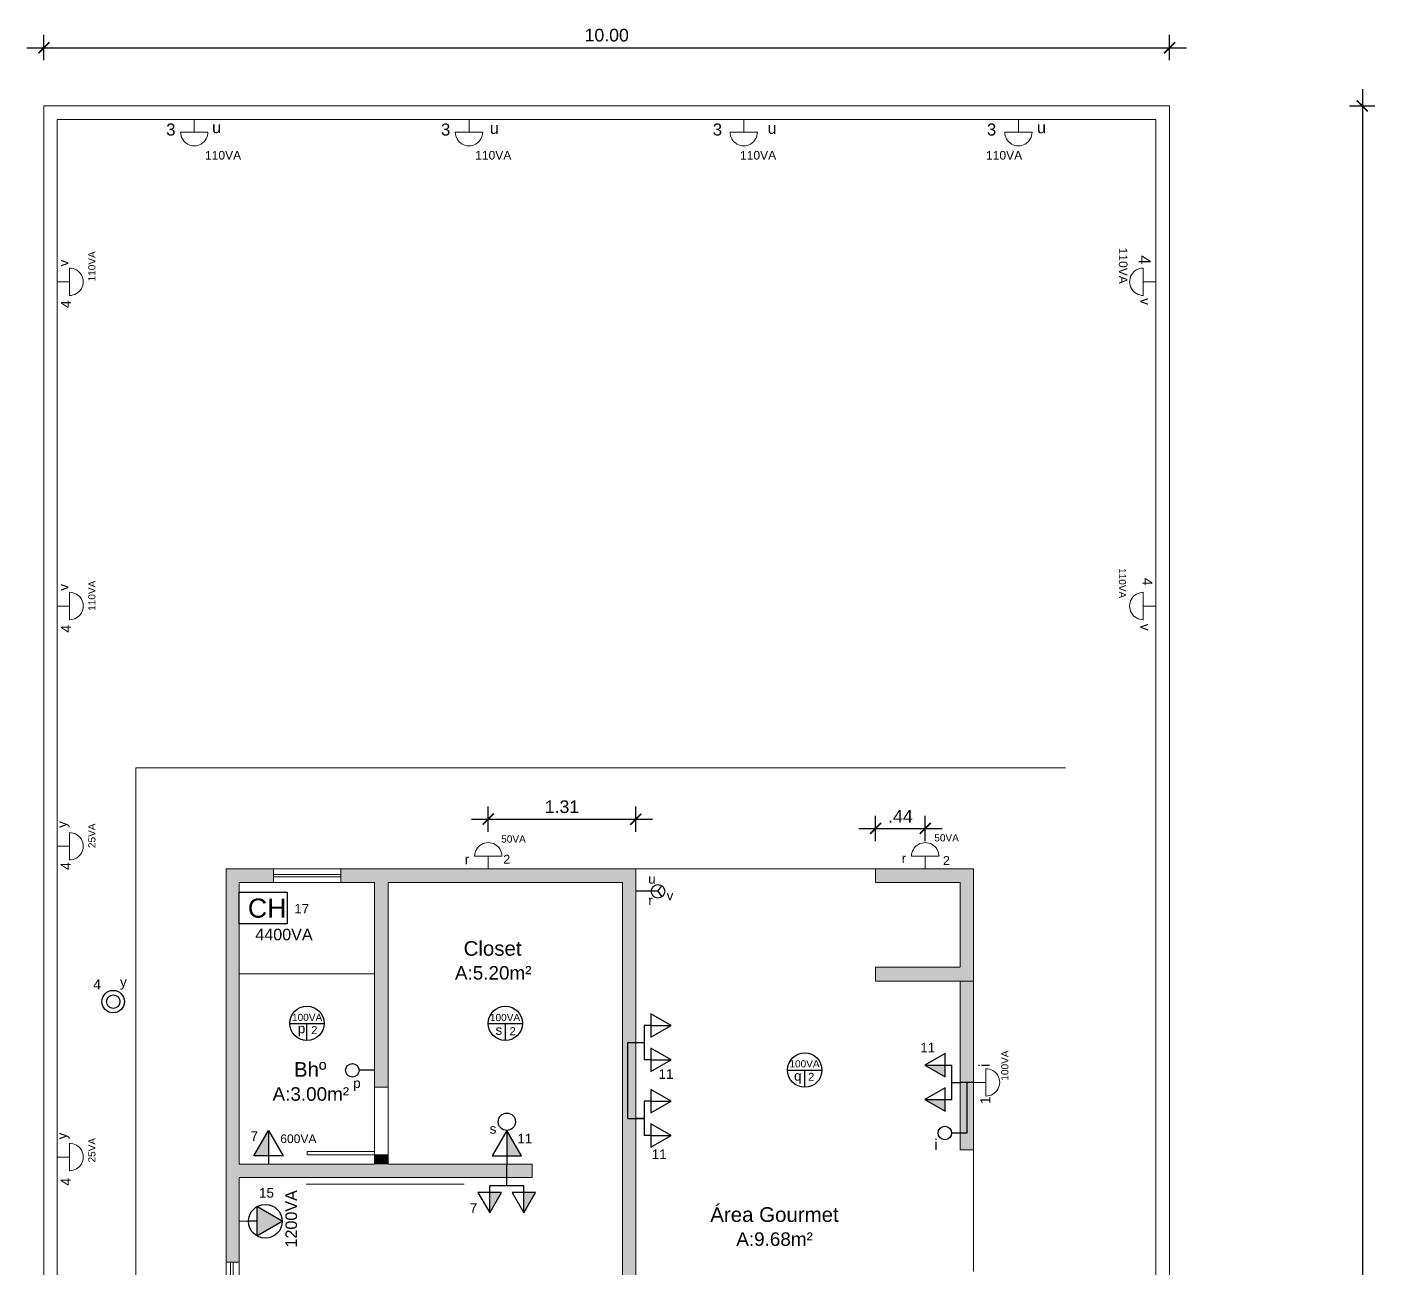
# Model space of a CAD drawing. Header units: millimetres. Extents: x 21 to 236, y 15 to 64.
# Drawn here: x 22.03 to 34.01, y 41.65 to 52.67 of the extents above; entities that cross this region are included whole.
import ezdxf

# ---------------------------------------------------------------- set-up
doc = ezdxf.new("R2010")
doc.units = ezdxf.units.MM
for name, color, linetype in [('EL - PONTOS DE ILUM', 4, 'Continuous'), ('EL - TOMADAS', 7, 'Continuous'), ('LIE-CIR-ILUMINAÇÃO', 4, 'Continuous'), ("LIE-CIR-TAG'S", 7, 'Continuous'), ('LIE-CIR-TOMADAS', 1, 'Continuous'), ('PDF_Calçada', 210, 'Continuous'), ('PDF_Cota', 90, 'Continuous'), ('PDF_Desnível', 7, 'Continuous'), ('PDF_Enchimento de Parede', 8, 'Continuous'), ('PDF_Esquadria', 7, 'Continuous'), ('PDF_Parede', 7, 'Continuous'), ('PDF_Soleira', 7, 'Continuous'), ('PDF_Terreno', 7, 'Continuous'), ('PDF_Text', 70, 'Continuous')]:
    doc.layers.add(name, color=color, linetype=linetype)
doc.styles.add('ARIAL', font='arial.ttf')
doc.styles.add('PADRÃO', font='sanss___.ttf')
doc.styles.add('PDF Arial', font='arial.ttf')
doc.styles.get("Standard").update_dxf_attribs({"font": 'arial.ttf'})
doc.dimstyles.new('ESC - 75', dxfattribs={"dimscale": 0.75, "dimtxt": 0.15, "dimasz": 0.13, "dimexe": 0.15, "dimexo": 0.15, "dimgap": 0.07, "dimtad": 1, "dimzin": 4, "dimdsep": 46, "dimtxsty": 'PADRÃO', "dimblk": 'ARCHTICK', "dimcen": 0.12, "dimdle": 0.2, "dimclrd": 256, "dimclre": 256, "dimclrt": 2, "dimadec": 0, "dimazin": 0, "dimtfac": 1, "dimtix": 1, "dimtofl": 0, "dimtmove": 2, "dimatfit": 3, "dimfxl": 0.15, "dimfxlon": 1, "dimtolj": 1, "dimtzin": 0, "dimlwd": -1, "dimarcsym": 0})
pattern_1 = [(0, (0, 0), (0, 6.985), [5.08, -1.905]), (90, (0, 0), (-6.985, 4e-16), [5.08, -1.905])]

# ---------------------------------------------------------------- blocks, each defined once
blk = doc.blocks.new('*U11')
at = {"layer": 'LIE-CIR-TOMADAS', "color": 4}
for p, q in [((-0.191, 0), (0.191, 0)), ((0, -0.191), (0, 0))]:
    blk.add_line(p, q, dxfattribs=at)
blk.add_circle((0, 0), 0.191, dxfattribs=at)
blk = doc.blocks.new('*U12')
at = {"color": 4, "lineweight": 5}
for p, q in [((0, 0.152), (0, -0.152)), ((0, 0), (-0.138, 0))]:
    blk.add_line(p, q, dxfattribs=at)
blk.add_arc((0, 0), 0.152, 269.844, 90.156, dxfattribs=at)
blk.add_attdef('C', (3010.801, 1448.861), '', height=0.15)
blk = doc.blocks.new('_ArchTick')
at = {"color": 0, "linetype": 'ByBlock', "const_width": 0.15}
blk.add_lwpolyline([(-0.5, -0.5), (0.5, 0.5)], dxfattribs=at)
blk = doc.blocks.new('*D13')
at = {"layer": 'Defpoints', "color": 0, "transparency": 16777216}
for p in [(27.439, 45.636), (26.129, 45.195), (27.439, 45.195)]:
    blk.add_point(p, dxfattribs=at)
at = {"layer": 'PDF_Cota', "lineweight": -2, "transparency": 16777216}
for p, q in [((26.129, 45.523), (26.129, 45.748)), ((27.439, 45.523), (27.439, 45.748))]:
    blk.add_line(p, q, dxfattribs=at)
at = {"layer": 'PDF_Cota', "transparency": 16777216}
blk.add_line((25.979, 45.636), (27.589, 45.636), dxfattribs=at)
at = {"layer": 'PDF_Cota', "transparency": 16777216, "xscale": 0.0975, "yscale": 0.0975, "zscale": 0.0975, "rotation": 180}
blk.add_blockref('_ArchTick', (26.129, 45.636), dxfattribs=at)
at = {"layer": 'PDF_Cota', "transparency": 16777216, "xscale": 0.0975, "yscale": 0.0975, "zscale": 0.0975}
blk.add_blockref('_ArchTick', (27.439, 45.636), dxfattribs=at)
at = {"layer": 'PDF_Cota', "color": 2, "transparency": 16777216, "insert": (26.784, 45.746), "char_height": 0.1125, "attachment_point": 5, "style": 'PADRÃO'}
blk.add_mtext('\\A1;1.31', dxfattribs=at)
blk = doc.blocks.new('*D14')
at = {"layer": 'Defpoints', "color": 0, "transparency": 16777216}
for p in [(30.01, 45.553), (29.57, 45.195), (30.01, 45.195)]:
    blk.add_point(p, dxfattribs=at)
at = {"layer": 'PDF_Cota', "lineweight": -2, "transparency": 16777216}
for p, q in [((29.57, 45.44), (29.57, 45.665)), ((30.01, 45.44), (30.01, 45.665))]:
    blk.add_line(p, q, dxfattribs=at)
at = {"layer": 'PDF_Cota', "transparency": 16777216}
blk.add_line((29.42, 45.553), (30.16, 45.553), dxfattribs=at)
at = {"layer": 'PDF_Cota', "transparency": 16777216, "xscale": 0.0975, "yscale": 0.0975, "zscale": 0.0975, "rotation": 180}
blk.add_blockref('_ArchTick', (29.57, 45.553), dxfattribs=at)
at = {"layer": 'PDF_Cota', "transparency": 16777216, "xscale": 0.0975, "yscale": 0.0975, "zscale": 0.0975}
blk.add_blockref('_ArchTick', (30.01, 45.553), dxfattribs=at)
at = {"layer": 'PDF_Cota', "color": 2, "transparency": 16777216, "insert": (29.79, 45.661), "char_height": 0.1125, "attachment_point": 5, "style": 'PADRÃO'}
blk.add_mtext('\\A1;.44', dxfattribs=at)
blk = doc.blocks.new('TUG baixa')
at = {"layer": 'EL - TOMADAS'}
blk.add_line((-996.617, 1391.051), (-996.617, 1390.976), dxfattribs=at)
blk.add_lwpolyline([(-996.617, 1391.276), (-996.747, 1391.051), (-996.487, 1391.051)], close=True, dxfattribs=at)
blk = doc.blocks.new('tomada_media_dupla')
at = {"layer": 'EL - TOMADAS'}
h = blk.add_hatch(color=256, dxfattribs=at)
h.dxf.hatch_style = 1
h.paths.add_polyline_path([(-991.376, 1386.148), (-991.196, 1386.044), (-991.196, 1386.148)])
h.paths.add_polyline_path([(-991.196, 1385.844), (-991.376, 1385.844), (-991.196, 1385.74)])
for p, q in [((-991.376, 1386.148), (-991.196, 1386.148)), ((-991.136, 1385.844), (-991.136, 1386.148)), ((-991.136, 1385.996), (-991.061, 1385.996)), ((-991.376, 1385.844), (-991.196, 1385.844))]:
    blk.add_line(p, q, dxfattribs=at)
at = {"layer": 'EL - TOMADAS', "xscale": 0.8, "yscale": 0.8, "zscale": 0.8, "rotation": 90}
for p in [(121.645, 2183.442), (121.645, 2183.138)]:
    blk.add_blockref('TUG baixa', p, dxfattribs=at)
blk = doc.blocks.new('TUE alta')
at = {"layer": 'EL - TOMADAS'}
h = blk.add_hatch(color=256, dxfattribs=at)
h.dxf.hatch_style = 1
h.paths.add_polyline_path([(-1002.557, 1390.557), (-1002.687, 1390.332), (-1002.427, 1390.332)])
blk.add_line((-1002.557, 1390.332), (-1002.557, 1390.257), dxfattribs=at)
blk.add_lwpolyline([(-1002.557, 1390.557), (-1002.687, 1390.332), (-1002.427, 1390.332)], close=True, dxfattribs=at)
blk.add_circle((-1002.557, 1390.407), 0.15, dxfattribs=at)
blk = doc.blocks.new('TUG média')
at = {"layer": 'EL - TOMADAS'}
h = blk.add_hatch(color=256, dxfattribs=at)
h.dxf.hatch_style = 1
h.paths.add_polyline_path([(-996.846, 1391.046), (-996.976, 1391.271), (-996.976, 1391.046)])
blk.add_line((-996.976, 1391.271), (-996.976, 1390.971), dxfattribs=at)
blk.add_lwpolyline([(-996.976, 1391.271), (-997.106, 1391.046), (-996.846, 1391.046)], close=True, dxfattribs=at)
blk = doc.blocks.new('interruptor_simples')
at = {"layer": 'EL - TOMADAS'}
blk.add_line((-1003.569, 1386.742), (-1003.569, 1386.879), dxfattribs=at)
blk.add_circle((-1003.569, 1386.939), 0.06, dxfattribs=at)
blk = doc.blocks.new('Ponto com 2 tomadas baixa')
at = {"layer": 'EL - TOMADAS'}
for p, q in [((-997.063, 1390.922), (-996.759, 1390.922)), ((-996.911, 1390.922), (-996.911, 1390.847))]:
    blk.add_line(p, q, dxfattribs=at)
at = {"layer": 'EL - TOMADAS', "xscale": 0.8, "yscale": 0.8, "zscale": 0.8}
for p in [(-199.77, 278.141), (-199.466, 278.141)]:
    blk.add_blockref('TUG baixa', p, dxfattribs=at)
blk = doc.blocks.new('*D23')
at = {"layer": 'Defpoints', "color": 0, "transparency": 16777216}
for p in [(32.18, 51.971), (32.185, 25.488), (33.893, 25.488)]:
    blk.add_point(p, dxfattribs=at)
at = {"layer": 'PDF_Cota', "transparency": 16777216}
blk.add_line((33.893, 52.121), (33.893, 25.338), dxfattribs=at)
at = {"layer": 'PDF_Cota', "lineweight": -2, "transparency": 16777216}
for p, q in [((33.78, 51.971), (34.005, 51.971)), ((33.78, 25.488), (34.005, 25.488))]:
    blk.add_line(p, q, dxfattribs=at)
at = {"layer": 'PDF_Cota', "transparency": 16777216, "xscale": 0.0975, "yscale": 0.0975, "zscale": 0.0975}
for p, rotation in [((33.893, 51.971), 90), ((33.893, 25.488), 270)]:
    blk.add_blockref('_ArchTick', p, dxfattribs=dict(at, rotation=rotation))
at = {"layer": 'PDF_Cota', "color": 2, "transparency": 16777216, "insert": (33.782, 38.73), "char_height": 0.1125, "attachment_point": 5, "rotation": 90, "style": 'PADRÃO'}
blk.add_mtext('\\A1;26.48', dxfattribs=at)
blk = doc.blocks.new('*D24')
at = {"layer": 'Defpoints', "color": 0, "transparency": 16777216}
for p in [(32.18, 52.488), (22.182, 51.971), (32.18, 51.971)]:
    blk.add_point(p, dxfattribs=at)
at = {"layer": 'PDF_Cota', "lineweight": -2, "transparency": 16777216}
for p, q in [((22.182, 52.376), (22.182, 52.601)), ((32.18, 52.376), (32.18, 52.601))]:
    blk.add_line(p, q, dxfattribs=at)
at = {"layer": 'PDF_Cota', "transparency": 16777216}
blk.add_line((22.032, 52.488), (32.33, 52.488), dxfattribs=at)
at = {"layer": 'PDF_Cota', "transparency": 16777216, "xscale": 0.0975, "yscale": 0.0975, "zscale": 0.0975, "rotation": 180}
blk.add_blockref('_ArchTick', (22.182, 52.488), dxfattribs=at)
at = {"layer": 'PDF_Cota', "transparency": 16777216, "xscale": 0.0975, "yscale": 0.0975, "zscale": 0.0975}
blk.add_blockref('_ArchTick', (32.18, 52.488), dxfattribs=at)
at = {"layer": 'PDF_Cota', "color": 2, "transparency": 16777216, "insert": (27.181, 52.599), "char_height": 0.1125, "attachment_point": 5, "style": 'PADRÃO'}
blk.add_mtext('\\A1;10.00', dxfattribs=at)

msp = doc.modelspace()

# ---------------------------------------------------------------- hatches: boundary and pattern name
at = {"layer": 'EL - TOMADAS'}
h = msp.add_hatch(dxfattribs=at)
h.set_pattern_fill('ANGLE', color=0)
h.set_pattern_definition(pattern_1)
h.paths.add_polyline_path([(27.574, 43.906), (27.574, 43.803), (27.754, 43.803)])
h.paths.add_polyline_path([(27.574, 43.603), (27.574, 43.499), (27.754, 43.499)])
h.paths.add_polyline_path([(27.574, 43.233), (27.574, 43.13), (27.754, 43.13)])
h.paths.add_polyline_path([(27.574, 42.93), (27.574, 42.826), (27.754, 42.826)])
at = {"layer": 'PDF_Cota'}
h = msp.add_hatch(dxfattribs=at)
h.set_pattern_fill('ANGLE')
h.set_pattern_definition(pattern_1)
h.paths.add_polyline_path([(27.574, 43.906), (27.574, 43.803), (27.754, 43.803)])
h.paths.add_polyline_path([(27.574, 43.603), (27.574, 43.499), (27.754, 43.499)])
h.paths.add_polyline_path([(27.574, 43.233), (27.574, 43.13), (27.754, 43.13)])
h.paths.add_polyline_path([(27.574, 42.93), (27.574, 42.826), (27.754, 42.826)])

# ---------------------------------------------------------------- linework, layer by layer
at = {"color": 0}
msp.add_line((24, 42.064), (23.918, 42.063), dxfattribs=at)
at = {"layer": 'EL - PONTOS DE ILUM'}
for p, q in [((27.574, 43.803), (27.754, 43.803)), ((27.574, 43.499), (27.754, 43.499)), ((30.44, 43.298), (30.322, 43.298)), ((30.381, 43.298), (30.381, 42.848)), ((27.574, 43.13), (27.754, 43.13)), ((27.574, 42.826), (27.754, 42.826)), ((26.294, 42.453), (26.294, 42.571))]:
    msp.add_line(p, q, dxfattribs=at)
for radius in [0.1, 0.06]:
    msp.add_circle((22.798, 44.015), radius, dxfattribs=at)
at = {"layer": 'EL - TOMADAS', "color": 0}
for p, q in [((27.636, 44.995), (27.671, 45.044)), ((27.636, 44.995), (27.576, 44.995)), ((27.636, 44.995), (27.671, 44.946)), ((27.37, 42.978), (27.37, 43.651)), ((27.37, 43.651), (27.439, 43.651)), ((27.37, 42.978), (27.514, 42.978))]:
    msp.add_line(p, q, dxfattribs=at)
at = {"layer": 'EL - TOMADAS'}
msp.add_line((27.576, 44.995), (27.439, 44.995), dxfattribs=at)
at = {"layer": 'EL - TOMADAS', "color": 0}
msp.add_lwpolyline([(23.918, 44.986), (24.342, 44.986), (24.342, 44.706), (23.918, 44.706)], close=True, dxfattribs=at)
at = {"layer": 'EL - TOMADAS'}
msp.add_circle((27.636, 44.995), 0.06, dxfattribs=at)
at = {"layer": 'EL - TOMADAS', "color": 0}
msp.add_circle((26.294, 42.948), 0.077, dxfattribs=at)
at = {"layer": 'PDF_Calçada', "lineweight": 0}
msp.add_lwpolyline([(22.3, 33.615), (22.998, 33.615), (22.998, 46.093)], dxfattribs=at)
at = {"layer": 'PDF_Cota', "lineweight": 0}
msp.add_line((22.998, 46.093), (31.256, 46.093), dxfattribs=at)
msp.add_lwpolyline([(23.211, 51.849), (23.206, 51.849)], dxfattribs=at)
at = {"layer": 'PDF_Desnível', "lineweight": 9}
for points in [[(27.439, 45.195), (29.57, 45.195)], [(23.918, 44.262), (25.119, 44.262)], [(30.44, 41.619), (30.44, 42.698)]]:
    msp.add_lwpolyline(points, dxfattribs=at)
at = {"layer": 'PDF_Enchimento de Parede', "transparency": 33554559}
for points in [[(24.221, 45.195), (23.8, 45.195), (24.221, 45.073)], [(23.8, 45.195), (24.221, 45.073), (23.8, 45.073)], [(27.439, 45.195), (24.82, 45.195), (27.439, 45.073)], [(24.82, 45.195), (27.439, 45.073), (24.82, 45.073)], [(30.44, 45.195), (29.57, 45.195), (30.44, 45.073)], [(29.57, 45.195), (30.44, 45.073), (29.57, 45.073)], [(23.918, 45.073), (23.8, 45.073), (23.918, 42.571)], [(23.8, 45.073), (23.918, 42.571), (23.8, 42.571)], [(25.241, 45.073), (25.119, 45.073), (25.241, 43.255)], [(25.119, 45.073), (25.241, 43.255), (25.119, 43.255)], [(27.439, 45.073), (27.321, 45.073), (27.439, 39.652)], [(27.321, 45.073), (27.439, 39.652), (27.321, 39.652)], [(30.44, 45.073), (30.322, 45.073), (30.44, 44.321)], [(30.322, 45.073), (30.44, 44.321), (30.322, 44.321)], [(30.44, 44.321), (29.57, 44.321), (30.44, 44.198)], [(29.57, 44.321), (30.44, 44.198), (29.57, 44.198)], [(30.44, 44.198), (30.322, 44.198), (30.44, 42.698)], [(30.322, 44.198), (30.44, 42.698), (30.322, 42.698)], [(25.241, 42.653), (25.119, 42.653), (25.241, 42.571)], [(25.119, 42.653), (25.241, 42.571), (25.119, 42.571)], [(26.519, 42.571), (23.8, 42.571), (26.519, 42.453)], [(23.8, 42.571), (26.519, 42.453), (23.8, 42.453)], [(23.918, 42.453), (23.8, 42.453), (23.918, 41.701)], [(23.8, 42.453), (23.918, 41.701), (23.8, 41.701)]]:
    msp.add_solid(points, dxfattribs=at)
at = {"layer": 'PDF_Esquadria', "lineweight": 9}
for points in [[(24.221, 45.195), (24.82, 45.195)], [(24.221, 45.073), (24.82, 45.073)], [(24.511, 42.394), (25.916, 42.394)], [(23.8, 41.701), (23.8, 40.3)], [(23.918, 41.701), (23.918, 40.3)]]:
    msp.add_lwpolyline(points, dxfattribs=at)
for points in [[(24.52, 42.653), (25.119, 42.653), (25.119, 42.684), (24.52, 42.684)], [(23.841, 41.701), (23.863, 41.701), (23.863, 41.053), (23.841, 41.053)]]:
    msp.add_lwpolyline(points, close=True, dxfattribs=at)
at = {"layer": 'PDF_Parede', "lineweight": 20}
for p, q in [((24.221, 45.195), (23.8, 45.195)), ((23.8, 42.453), (23.8, 45.195)), ((24.221, 45.073), (24.221, 45.195)), ((23.918, 42.571), (23.918, 45.073)), ((23.918, 45.073), (24.221, 45.073)), ((25.241, 42.653), (25.119, 42.653)), ((25.119, 42.653), (25.119, 42.571)), ((25.241, 42.571), (25.241, 42.653)), ((25.119, 42.571), (23.918, 42.571)), ((26.519, 42.571), (25.241, 42.571)), ((26.519, 42.453), (26.519, 42.571)), ((23.8, 42.453), (23.8, 41.701)), ((23.918, 41.701), (23.918, 42.453)), ((23.918, 42.453), (26.519, 42.453)), ((23.8, 41.701), (23.918, 41.701))]:
    msp.add_line(p, q, dxfattribs=at)
at = {"layer": 'PDF_Parede', "lineweight": 9}
msp.add_lwpolyline([(24.82, 45.123), (24.82, 45.145), (24.221, 45.145), (24.221, 45.123)], close=True, dxfattribs=at)
at = {"layer": 'PDF_Parede', "lineweight": 20}
for points in [[(25.119, 43.255), (25.119, 45.073), (24.82, 45.073), (24.82, 45.195), (25.241, 45.195), (27.439, 45.195), (27.439, 37.241), (27.321, 37.241), (27.321, 39.534), (27.24, 39.534), (27.24, 39.652), (27.321, 39.652), (27.321, 45.073), (25.241, 45.073), (25.241, 43.255)], [(30.44, 45.195), (29.57, 45.195), (29.57, 45.073), (30.322, 45.073), (30.322, 44.321), (29.57, 44.321), (29.57, 44.198), (30.44, 44.198), (30.44, 42.698), (30.322, 42.698), (30.322, 44.198), (30.44, 44.198)]]:
    msp.add_lwpolyline(points, close=True, dxfattribs=at)
at = {"layer": 'PDF_Soleira', "lineweight": 0}
msp.add_lwpolyline([(25.241, 42.653), (25.119, 42.653), (25.119, 43.255), (25.241, 43.255)], close=True, dxfattribs=at)
at = {"layer": 'PDF_Terreno', "lineweight": 9}
msp.add_lwpolyline([(22.3, 26.961), (22.3, 51.849), (32.058, 51.849), (32.058, 35.097), (32.058, 26.961), (32.18, 26.961), (32.18, 51.971), (22.182, 51.971), (22.182, 26.961), (22.3, 26.961), (22.3, 32.704)], dxfattribs=at)

# ---------------------------------------------------------------- block references
at = {"layer": 'EL - PONTOS DE ILUM', "color": 0, "xscale": 0.8, "yscale": 0.8, "zscale": 0.8}
for p, rotation in [((23.518, 51.738), 270), ((25.958, 51.738), 270), ((28.398, 51.738), 270), ((30.838, 51.738), 270), ((31.947, 50.409), 180), ((31.947, 47.529), 180), ((26.129, 45.306), 90), ((30.01, 45.306), 90)]:
    msp.add_blockref('*U12', p, dxfattribs=dict(at, rotation=rotation))
for name, p in [('*U12', (22.41, 50.409)), ('*U12', (22.41, 47.529)), ('*U12', (22.41, 45.395)), ('*U11', (24.518, 43.822)), ('*U11', (26.281, 43.822)), ('*U11', (28.94, 43.407)), ('*U12', (30.55, 43.298)), ('*U12', (22.41, 42.635))]:
    msp.add_blockref(name, p, dxfattribs=at)
at = {"layer": 'EL - TOMADAS', "color": 0}
for name, p, rotation in [('Ponto com 2 tomadas baixa', (-1363.408, -953.261), 270), ('interruptor_simples', (1411.861, 1046.974), 89.99999999986777), ('Ponto com 2 tomadas baixa', (-1363.408, -953.933), 270), ('interruptor_simples', (1417.123, 1046.417), 89.99999999999999), ('tomada_media_dupla', (1412.29, 1033.515), 89.99999999999997), ('TUE alta', (-1366.258, -960.493), 270)]:
    msp.add_blockref(name, p, dxfattribs=dict(at, rotation=rotation))
for name, p in [('tomada_media_dupla', (1021.383, -1342.698)), ('TUG média', (1023.27, -1348.4))]:
    msp.add_blockref(name, p, dxfattribs=at)
at = {"layer": 'EL - TOMADAS', "color": 0, "xscale": -1}
msp.add_blockref('TUG média', (-972.798, -1348.4), dxfattribs=at)

# ---------------------------------------------------------------- texts
at = {"layer": 'EL - PONTOS DE ILUM', "color": 0, "style": 'ARIAL'}
for s, height, p in [('110VA', 0.0766, (23.613, 51.494)), ('110VA', 0.0766, (26.013, 51.494)), ('110VA', 0.0766, (28.365, 51.494)), ('110VA', 0.0766, (30.55, 51.494)), ('50VA', 0.0639, (30.091, 45.438)), ('50VA', 0.0639, (26.244, 45.428)), ('100VA', 0.0639, (24.386, 43.843)), ('100VA', 0.0639, (26.144, 43.842)), ('100VA', 0.0639, (28.804, 43.431)), ('600VA', 0.0766, (24.282, 42.759))]:
    msp.add_text(s, height=height, dxfattribs=at).set_placement(p)
for s, height, rotation, p in [('110VA', 0.0639, 90, (22.64, 50.412)), ('110VA', 0.0766, 270, (31.73, 50.712)), ('110VA', 0.0639, 270, (31.73, 47.866)), ('110VA', 0.0639, 90, (22.64, 47.486)), ('25VA', 0.0639, 90, (22.64, 45.379)), ('100VA', 0.0639, 90, (30.749, 43.313)), ('25VA', 0.0639, 90, (22.64, 42.586))]:
    msp.add_text(s, height=height, rotation=rotation, dxfattribs=at).set_placement(p)
at = {"layer": 'EL - TOMADAS', "color": 0}
msp.add_text('CH', height=0.1698, dxfattribs=at).set_placement((23.994, 44.761))
at = {"layer": 'LIE-CIR-ILUMINAÇÃO', "color": 0, "style": 'ARIAL'}
for s, height, p in [('3', 0.107, (23.268, 51.708)), ('3', 0.107, (25.709, 51.708)), ('3', 0.107, (28.123, 51.708)), ('3', 0.107, (30.558, 51.708)), ('2', 0.0799, (26.262, 45.24)), ('2', 0.0799, (30.167, 45.228)), ('17', 0.0852, (24.406, 44.798)), ('4', 0.0888, (22.62, 44.123)), ('2', 0.071, (24.556, 43.727)), ('2', 0.071, (26.318, 43.717)), ('11', 0.0852, (29.966, 43.564)), ('11', 0.0852, (27.642, 43.329)), ('2', 0.071, (28.97, 43.312)), ('7', 0.0852, (24.018, 42.778)), ('11', 0.0852, (26.387, 42.756)), ('11', 0.0852, (27.581, 42.617)), ('15', 0.0852, (24.093, 42.274)), ('7', 0.0852, (25.965, 42.139))]:
    msp.add_text(s, height=height, dxfattribs=at).set_placement(p)
for s, height, rotation, p in [('4', 0.107, 270, (31.905, 50.645)), ('4', 0.0888, 90, (22.422, 50.175)), ('4', 0.0888, 270, (31.939, 47.78)), ('4', 0.0888, 90, (22.422, 47.293)), ('4', 0.0888, 90, (22.421, 45.185)), ('1', 0.0888, 90, (30.588, 43.105)), ('4', 0.0888, 90, (22.421, 42.381))]:
    msp.add_text(s, height=height, rotation=rotation, dxfattribs=at).set_placement(p)
at = {"layer": "LIE-CIR-TAG'S", "color": 0, "style": 'ARIAL'}
for s, height, p in [('u', 0.103, (23.676, 51.729)), ('u', 0.103, (26.143, 51.723)), ('u', 0.103, (28.61, 51.723)), ('u', 0.103, (31.003, 51.728)), ('r', 0.0861, (25.92, 45.236)), ('r', 0.0861, (29.801, 45.245)), ('u', 0.0861, (27.549, 45.063)), ('r', 0.0861, (27.55, 44.872)), ('v', 0.0861, (27.713, 44.915)), ('4400VA', 0.1025, (24.06, 44.56)), ('y', 0.0861, (22.858, 44.147)), ('p', 0.0861, (24.437, 43.734)), ('s', 0.0861, (26.193, 43.72)), ('q', 0.0861, (28.845, 43.313)), ('p', 0.0861, (24.929, 43.248)), ('s', 0.0861, (26.141, 42.842)), ('i', 0.0957, (30.091, 42.698))]:
    msp.add_text(s, height=height, dxfattribs=at).set_placement(p)
for s, height, rotation, p in [('v', 0.0861, 90, (22.399, 50.545)), ('v', 0.0861, 270, (31.922, 50.264)), ('v', 0.0861, 90, (22.399, 47.665)), ('v', 0.0861, 270, (31.922, 47.371)), ('y', 0.0861, 90, (22.385, 45.558)), ('i', 0.0957, 90, (30.583, 43.434)), ('y', 0.0861, 90, (22.385, 42.791)), ('1200VA', 0.1025, 90, (24.43, 41.831))]:
    msp.add_text(s, height=height, rotation=rotation, dxfattribs=at).set_placement(p)
at = {"layer": 'PDF_Text', "attachment_point": 7, "style": 'PDF Arial'}
for s, insert, char_height in [('Closet', (25.91, 44.421), 0.13), ('A:5.20m²', (25.833, 44.209), 0.12), ('Bhº', (24.403, 43.348), 0.13), ('A:3.00m²', (24.213, 43.133), 0.12), ('Área Gourmet', (28.101, 42.057), 0.13003), ('A:9.68m²', (28.332, 41.844), 0.12)]:
    msp.add_mtext(s, dxfattribs=dict(at, insert=insert, char_height=char_height))

# ---------------------------------------------------------------- dimensions: what is measured, and where the dimension line sits
at = {"layer": 'PDF_Cota'}
for base, p1, p2, picture, middle in [((32.18, 52.488), (22.182, 51.971), (32.18, 51.971), '*D24', (27.181, 52.599)), ((27.439, 45.636), (26.129, 45.195), (27.439, 45.195), '*D13', (26.784, 45.746)), ((30.01, 45.553), (29.57, 45.195), (30.01, 45.195), '*D14', (29.79, 45.661))]:
    dim = msp.add_linear_dim(base=base, p1=p1, p2=p2, dimstyle='ESC - 75', dxfattribs=at)
    dim.commit()
    dim.dimension.update_dxf_attribs({"geometry": picture, "text_midpoint": middle})
dim = msp.add_linear_dim(base=(33.893, 25.488), p1=(32.18, 51.971), p2=(32.185, 25.488), angle=90, dimstyle='ESC - 75', dxfattribs=at)
dim.commit()
dim.dimension.update_dxf_attribs({"geometry": '*D23', "text_midpoint": (33.782, 38.73)})

doc.saveas('drawing.dxf')
